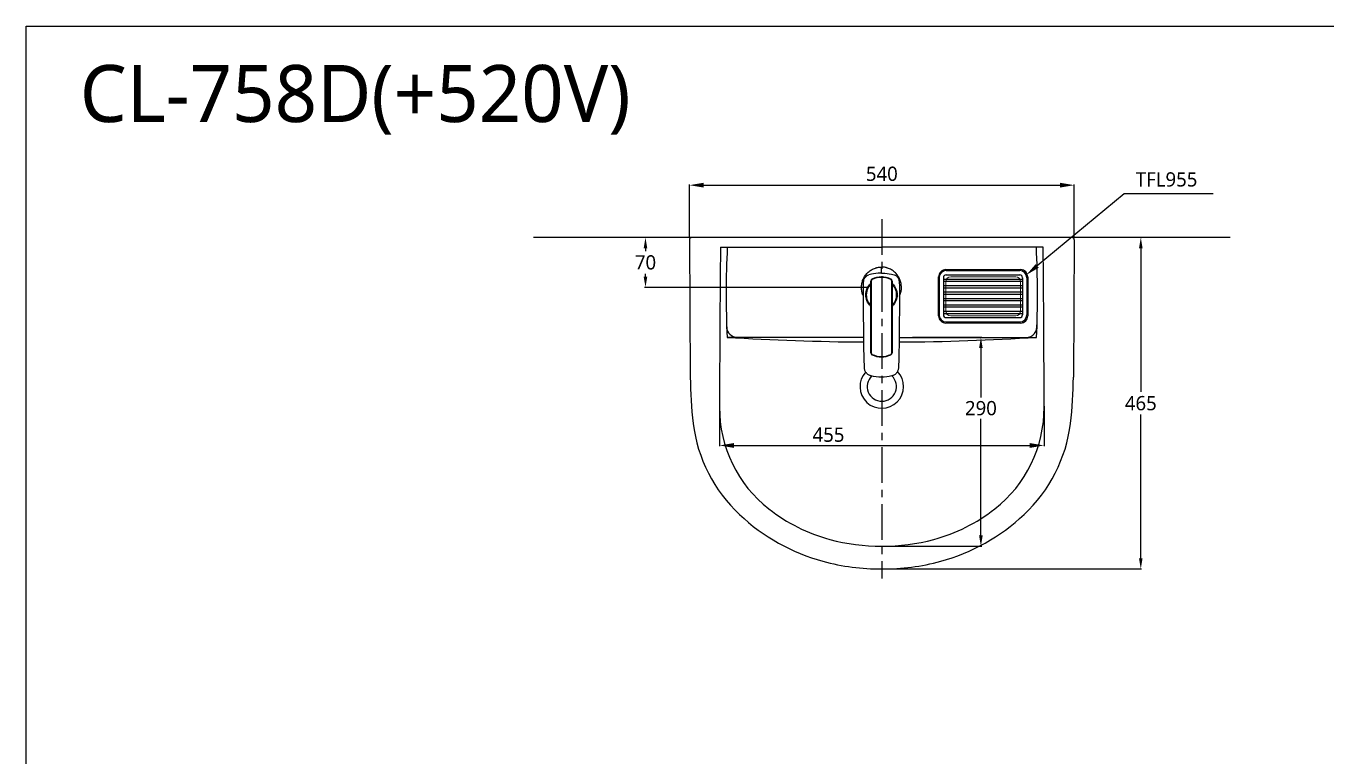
# Model space of a CAD drawing. Extents: x 5203 to 11604, y 0 to 2100.
# Drawn here: x 5203 to 7027, y 1075 to 2100 of the extents above; entities that cross this region are included whole.
import ezdxf

# ---------------------------------------------------------------- set-up
doc = ezdxf.new("R2010")
doc.units = 0
doc.header["$LTSCALE"] = 20
doc.header["$MEASUREMENT"] = 0
doc.linetypes.add('CENTER', pattern=[2, 1.25, -0.25, 0.25, -0.25])
doc.layers.get('0').update_dxf_attribs({"linetype": 'CONTINUOUS'})
doc.layers.get('DEFPOINTS').update_dxf_attribs({"linetype": 'CONTINUOUS'})
for name, color, linetype in [('1', 1, 'CONTINUOUS'), ('3', 3, 'CONTINUOUS'), ('5', 5, 'CONTINUOUS'), ('7', 7, 'CONTINUOUS'), ('BASE', 3, 'CONTINUOUS'), ('CENTER', 2, 'CENTER')]:
    doc.layers.add(name, color=color, linetype=linetype)
doc.styles.add('GHS', font='txt.shx', dxfattribs={"bigfont": 'ghs.shx'})
doc.styles.get("Standard").update_dxf_attribs({"font": 'NanumGothic.ttf'})
doc.dimstyles.new('AM_ISO', dxfattribs={"dimtxt": 3.5, "dimasz": 2.5, "dimexe": 1, "dimexo": 1, "dimgap": 1.5, "dimtad": 1, "dimdsep": 46, "dimtxsty": 'Standard', "dimcen": 0, "dimclrd": 256, "dimclre": 256, "dimclrt": 2, "dimadec": 0, "dimazin": 2, "dimtp": 0.1, "dimtm": 0.1, "dimtfac": 0.71, "dimtdec": 3, "dimtmove": 0, "dimatfit": 3, "dimfxl": 0, "dimlwd": -1, "dimlwe": -1, "dimarcsym": 0})
doc.dimstyles.new('ISO-25', dxfattribs={"dimtxt": 15, "dimasz": 10, "dimexe": 1.25, "dimexo": 0.625, "dimgap": 5, "dimtad": 1, "dimtoh": 1, "dimdec": 0, "dimtxsty": 'Standard', "dimcen": 2.5, "dimadec": 0, "dimazin": 0, "dimtfac": 1, "dimtdec": 0, "dimtmove": 0, "dimatfit": 3, "dimfxl": 0, "dimarcsym": 0})

# ---------------------------------------------------------------- blocks, each defined once
blk = doc.blocks.new('*D23')
at = {"layer": '1', "color": 3}
for p, q in [((6133, 1804.3), (6133, 1877.7)), ((6153, 1876.7), (6652.6, 1876.7)), ((6672.6, 1804.3), (6672.6, 1877.7))]:
    blk.add_line(p, q, dxfattribs=at)
for points in [[(6153, 1880.1), (6153, 1873.4), (6133, 1876.7)], [(6652.6, 1880.1), (6652.6, 1873.4), (6672.6, 1876.7)]]:
    blk.add_solid(points, dxfattribs=at)
at = {"layer": 'DEFPOINTS', "color": 0}
for p in [(6672.6, 1876.7), (6133, 1803.3), (6672.6, 1803.3)]:
    blk.add_point(p, dxfattribs=at)
at = {"layer": '1', "color": 2, "insert": (6402.8, 1892.6), "char_height": 20, "attachment_point": 5}
blk.add_mtext('540', dxfattribs=at)
blk = doc.blocks.new('*D24')
at = {"layer": '1', "color": 3}
for p, q in [((6175.3, 1566.6), (6175.3, 1510.6)), ((6630.3, 1566.5), (6630.3, 1510.6)), ((6195.3, 1511.6), (6610.3, 1511.6))]:
    blk.add_line(p, q, dxfattribs=at)
for points in [[(6195.3, 1514.9), (6195.3, 1508.2), (6175.3, 1511.6)], [(6610.3, 1514.9), (6610.3, 1508.2), (6630.3, 1511.6)]]:
    blk.add_solid(points, dxfattribs=at)
at = {"layer": 'DEFPOINTS', "color": 0}
for p in [(6175.3, 1567.6), (6630.3, 1567.5), (6630.3, 1511.6)]:
    blk.add_point(p, dxfattribs=at)
at = {"layer": '1', "color": 2, "insert": (6328, 1526.6), "char_height": 20, "attachment_point": 5}
blk.add_mtext('455', dxfattribs=at)
blk = doc.blocks.new('*D25')
at = {"layer": '1', "color": 3, "linetype": 'ByBlock', "lineweight": -2}
for p, q in [((6445.6, 1663.3), (6542.9, 1663.3)), ((6541.7, 1648.3), (6541.7, 1578.8)), ((6541.7, 1385.3), (6541.7, 1548.8)), ((6403.4, 1370.3), (6542.9, 1370.3))]:
    blk.add_line(p, q, dxfattribs=at)
at = {"layer": '1', "color": 3}
for points in [[(6539.2, 1648.3), (6544.2, 1648.3), (6541.7, 1663.3)], [(6539.2, 1385.3), (6544.2, 1385.3), (6541.7, 1370.3)]]:
    blk.add_solid(points, dxfattribs=at)
at = {"layer": 'DEFPOINTS', "color": 0}
for p in [(6445, 1663.3), (6402.8, 1370.3), (6541.7, 1370.3)]:
    blk.add_point(p, dxfattribs=at)
at = {"layer": '1', "color": 2, "insert": (6541.7, 1563.8), "char_height": 20, "attachment_point": 5}
blk.add_mtext('290', dxfattribs=at)
blk = doc.blocks.new('*D37')
at = {"layer": '1', "color": 3, "linetype": 'ByBlock', "lineweight": -2}
for p, q in [((6640.3, 1803.3), (6070.1, 1803.3)), ((6071.4, 1788.3), (6071.4, 1784.1)), ((6071.4, 1748.3), (6071.4, 1752.4)), ((6384.7, 1733.3), (6070.1, 1733.3))]:
    blk.add_line(p, q, dxfattribs=at)
at = {"layer": '1', "color": 3}
for points in [[(6068.9, 1788.3), (6073.9, 1788.3), (6071.4, 1803.3)], [(6068.9, 1748.3), (6073.9, 1748.3), (6071.4, 1733.3)]]:
    blk.add_solid(points, dxfattribs=at)
at = {"layer": 'DEFPOINTS', "color": 0}
for p in [(6640.9, 1803.3), (6071.4, 1733.3), (6385.3, 1733.3)]:
    blk.add_point(p, dxfattribs=at)
at = {"layer": '1', "color": 2, "insert": (6071.4, 1768.3), "char_height": 20, "attachment_point": 5}
blk.add_mtext('70', dxfattribs=at)
blk = doc.blocks.new('*D41')
at = {"layer": '1', "color": 3, "linetype": 'ByBlock', "lineweight": -2}
for p, q in [((6765.9, 1788.3), (6765.9, 1586.7)), ((6766.5, 1803.3), (6767.1, 1803.3)), ((6765.9, 1353.3), (6765.9, 1554.9)), ((6402.6, 1338.3), (6767.1, 1338.3))]:
    blk.add_line(p, q, dxfattribs=at)
at = {"layer": '1', "color": 3}
for points in [[(6763.4, 1788.3), (6768.4, 1788.3), (6765.9, 1803.3)], [(6763.4, 1353.3), (6768.4, 1353.3), (6765.9, 1338.3)]]:
    blk.add_solid(points, dxfattribs=at)
at = {"layer": 'DEFPOINTS', "color": 0}
for p in [(6765.9, 1803.3), (6401.9, 1338.3), (6765.9, 1338.3)]:
    blk.add_point(p, dxfattribs=at)
at = {"layer": '1', "color": 2, "insert": (6765.9, 1570.8), "char_height": 20, "attachment_point": 5}
blk.add_mtext('465', dxfattribs=at)

msp = doc.modelspace()

# ---------------------------------------------------------------- linework, layer by layer
at = {"color": 3}
for p, q in [((6742.75424, 1864.71666), (6620.72212, 1763.51516)), ((6867.56331, 1864.71666), (6742.75424, 1864.71666))]:
    msp.add_line(p, q, dxfattribs=at)
at = {"color": 0, "linetype": 'Continuous', "lineweight": 0}
for p in [(6133.01828, 1803.2611), (6672.56185, 1803.2611)]:
    msp.add_line(p, (6402.79006, 1803.2611), dxfattribs=at)
at = {"color": 0}
for radius, start, end in [(30.5, 137.86234825, 43.90826337), (20.5, 134.06496231, 46.67249883)]:
    msp.add_arc((6402.79006, 1594.18879), radius, start, end, dxfattribs=at)
at = {"color": 7}
for points in [[(6492.47476, 1758.26114), (6489.85677, 1758.26114), (6487.25489, 1757.18341), (6483.55249, 1753.481), (6482.47476, 1750.87913), (6482.47476, 1748.26114)], [(6607.47476, 1748.26114), (6607.47476, 1750.87913), (6606.39703, 1753.481), (6602.69463, 1757.18341), (6600.09275, 1758.26114), (6597.47476, 1758.26114)], [(6482.47476, 1693.26114), (6482.47476, 1690.64314), (6483.55249, 1688.04127), (6487.25489, 1684.33887), (6489.85677, 1683.26114), (6492.47476, 1683.26114)], [(6597.47476, 1683.26114), (6600.09275, 1683.26114), (6602.69463, 1684.33887), (6606.39703, 1688.04127), (6607.47476, 1690.64314), (6607.47476, 1693.26114)]]:
    msp.add_open_spline(points, degree=3, knots=[0, 0, 0, 0, 0.5, 0.5, 1, 1, 1, 1], dxfattribs=at)
for points in [[(6492.47476, 1758.26114), (6527.47476, 1758.26114), (6562.47476, 1758.26114), (6597.47476, 1758.26114)], [(6482.47476, 1693.26114), (6482.47476, 1708.1154), (6482.47476, 1719.96967), (6482.47476, 1748.26114)], [(6607.47476, 1748.26114), (6607.47476, 1728.9278), (6607.47476, 1712.59447), (6607.47476, 1693.26114)], [(6597.47476, 1683.26114), (6562.47476, 1683.26114), (6527.47476, 1683.26114), (6492.47476, 1683.26114)]]:
    msp.add_open_spline(points, degree=3, dxfattribs=at)
at = {"color": 3}
msp.add_solid([(6618.59428, 1766.08098), (6622.84996, 1760.94935), (6605.32721, 1750.74814)], dxfattribs=at)
at = {"layer": '1'}
for p, q in [((6136.03764, 1803.2611), (5914.29004, 1803.2611)), ((6891.29009, 1803.2611), (6136.03764, 1803.2611))]:
    msp.add_line(p, q, dxfattribs=at)
at = {"layer": '1', "color": 7, "linetype": 'Continuous'}
for p, q in [((6387.27896, 1742.10966), (6387.27896, 1742.15329)), ((6387.27896, 1641.62826), (6387.27896, 1742.10966)), ((6387.77896, 1742.10093), (6387.77896, 1641.61953)), ((6388.95055, 1744.84274), (6388.95055, 1744.7991)), ((6415.60738, 1744.7991), (6415.60738, 1744.84274)), ((6416.77896, 1641.61953), (6416.77896, 1742.10093)), ((6417.27896, 1742.15329), (6417.27896, 1742.10966)), ((6417.27896, 1742.10966), (6417.27896, 1641.62826)), ((6380.97897, 1723.48787), (6380.97897, 1723.31356)), ((6380.97897, 1723.13925), (6380.97897, 1722.83421)), ((6423.57897, 1723.31356), (6423.57897, 1723.48787)), ((6423.57897, 1722.83421), (6423.57897, 1723.13925))]:
    msp.add_line(p, q, dxfattribs=at)
for centre, major_axis, ratio, start_param, end_param in [((6402.27896, 1723.13925), (-21.3, 0), 0.996195, 5.4937619843, 6.2831853072), ((6402.27896, 1722.83421), (-21.3, 0), 0.996195, 5.4937619843, 6.2831853072), ((6390.27896, 1742.15329), (3, 0), 0.999848, 2.0295203772, 3.1415926536), ((6390.27896, 1742.10966), (-3, 0), 0.999848, 5.1711130308, 6.2831853072), ((6387.77896, 1742.10966), (0.5, 0), 0.017452, 3.1415926536, 4.7123889804), ((6390.27896, 1742.10093), (2.5, 0), 0.999848, 2.0295203772, 3.1415926536), ((6402.27896, 1717.85863), (30.1, 0), 0.999848, 1.1120722764, 2.0295203772), ((6402.27896, 1717.815), (-30.1, 0), 0.999848, 4.25366493, 5.1711130308), ((6389.17195, 1744.35086), (-0.22138, 0.44832), 0.007728, 0.0156492517, 1.5864455785), ((6402.27896, 1717.80628), (29.6, 0), 0.999848, 1.1120722764, 2.0295203772), ((6415.38597, 1744.35086), (0.22138, 0.44832), 0.007728, 4.6967397287, 6.2675360555), ((6414.27896, 1742.10093), (2.5, 0), 0.999848, 0, 1.1120722764), ((6414.27896, 1742.15329), (3, 0), 0.999848, 0, 1.1120722764), ((6414.27896, 1742.10966), (-3, 0), 0.999848, 3.1415926536, 4.25366493), ((6416.77896, 1742.10966), (0.5, 0), 0.017452, 4.7123889804, 6.2831853072), ((6402.27896, 1722.83421), (-21.3, 0), 0.996195, 2.3520711434, 3.9310159553), ((6402.27896, 1723.13925), (-21.3, 0), 0.996195, 3.1415926325, 3.9116755375), ((6402.27896, 1723.6358), (-21.4, 0), 0.996167, 6.2604087729, 6.2831853072), ((6402.27896, 1723.6358), (-21.4, 0), 0.996167, 0, 0.1433351484), ((6402.27896, 1723.31356), (-21.3, 0), 0.996195, 5.8189168335, 6.2831853072), ((6402.27896, 1723.48787), (-21.3, 0), 0.996195, 6.0155608798, 6.2831853072), ((6402.27896, 1722.83421), (-21.3, 0), 0.996195, 0, 0.7895214891), ((6402.27896, 1723.31356), (-21.3, 0), 0.996195, 3.1415926325, 3.4862842697), ((6402.27896, 1723.48787), (-21.3, 0), 0.996195, 3.1415926325, 3.4531993677), ((6402.27896, 1723.6358), (21.5, 0), 0.996167, 6.0138918981, 6.2831853072), ((6402.27896, 1723.6358), (-21.4, 0), 0.996167, 2.9982575117, 3.2607768367), ((6390.27896, 1641.62826), (-3, 0), 0.999848, 0, 1.1120722764), ((6387.77896, 1641.62826), (0.5, 0), 0.017452, 3.1415926536, 4.7123889804), ((6390.27896, 1641.61953), (2.5, 0), 0.999848, 3.1415926536, 4.25366493), ((6389.17195, 1639.38705), (0.22138, 0.44832), 0.007728, 3.1259434019, 4.6967397287), ((6402.27896, 1665.92291), (-30.1, 0), 0.999848, 1.1120722764, 2.0295203772), ((6402.27896, 1665.91418), (29.6, 0), 0.999848, 4.25366493, 5.1711130308), ((6414.27896, 1641.61953), (2.5, 0), 0.999848, 5.1711130308, 6.2831853072), ((6415.38597, 1639.38705), (-0.22138, 0.44832), 0.007728, 1.5864455785, 3.1572419053), ((6414.27896, 1641.62826), (-3, 0), 0.999848, 2.0295203772, 3.1415926536), ((6416.77896, 1641.62826), (0.5, 0), 0.017452, 4.7123889804, 6.2831853072)]:
    msp.add_ellipse(centre, major_axis=major_axis, ratio=ratio, start_param=start_param, end_param=end_param, dxfattribs=at)
for points, knots in [([(6377.04581, 1720.88247), (6376.98425, 1721.01299), (6376.54334, 1721.96646), (6375.81766, 1723.79108), (6375.17729, 1725.98351), (6374.78941, 1727.77452), (6374.48616, 1729.58657), (6374.17987, 1732.80265), (6374.35759, 1736.53551), (6375.076, 1740.21998), (6376.15304, 1743.83479), (6378.16527, 1748.15238), (6381.58258, 1752.78784), (6385.88897, 1756.66326), (6390.0819, 1759.09986), (6393.24162, 1760.3234), (6395.09625, 1760.87796), (6397.91933, 1761.56273), (6400.34136, 1761.82042), (6402.27896, 1761.82042)], [0, 0, 0, 0, 0.0079032457, 0.0575080856, 0.1071129256, 0.1319153456, 0.1567177655, 0.2063226055, 0.3055322854, 0.3551371254, 0.4047419654, 0.5039516453, 0.6031613252, 0.7023710051, 0.801580685, 0.851185525, 0.875987945, 0.900790365, 1, 1, 1, 1]), ([(6402.19233, 1753.34538), (6401.69521, 1753.3456), (6401.1981, 1753.3401), (6396.47414, 1753.23331), (6392.25667, 1752.72301), (6386.91464, 1751.53835), (6385.70745, 1751.2338), (6384.51009, 1750.89481)], [0, 0, 0, 0, 0.0832697347, 0.0832697347, 0.7914920611, 0.7914920611, 1, 1, 1, 1]), ([(6402.19233, 1753.34538), (6402.22121, 1753.34537), (6402.25009, 1753.34536), (6402.30784, 1753.34536), (6402.33672, 1753.34537), (6402.3656, 1753.34538)], [0, 0, 0, 0, 0.4999999501, 0.4999999501, 1, 1, 1, 1]), ([(6402.27896, 1753.31258), (6402.27896, 1753.33014), (6402.27896, 1753.5433), (6402.27896, 1753.95576), (6402.27896, 1755.15974), (6402.27896, 1757.02076), (6402.27896, 1759.07408), (6402.27896, 1760.64042), (6402.27896, 1761.42739), (6402.27896, 1761.82042)], [0, 0, 0, 0, 0.0063765733, 0.0773496752, 0.1483227771, 0.4322151847, 0.7161075924, 0.8580537962, 1, 1, 1, 1]), ([(6427.51212, 1720.88246), (6427.57367, 1721.01299), (6428.0146, 1721.96645), (6428.74027, 1723.79108), (6429.38064, 1725.9835), (6429.76853, 1727.77451), (6430.07177, 1729.58656), (6430.37805, 1732.80264), (6430.20033, 1736.53551), (6429.48193, 1740.21997), (6428.40489, 1743.83478), (6426.39266, 1748.15237), (6422.97534, 1752.78783), (6418.66896, 1756.66325), (6414.47603, 1759.09985), (6411.31631, 1760.3234), (6409.46167, 1760.87796), (6406.6386, 1761.56273), (6404.21658, 1761.82042), (6402.27896, 1761.82042)], [0, 0, 0, 0, 0.0079032457, 0.0575080856, 0.1071129256, 0.1319153456, 0.1567177655, 0.2063226055, 0.3055322854, 0.3551371254, 0.4047419654, 0.5039516453, 0.6031613252, 0.7023710051, 0.801580685, 0.851185525, 0.875987945, 0.900790365, 1, 1, 1, 1]), ([(6402.3656, 1753.34538), (6402.86272, 1753.3456), (6403.35983, 1753.3401), (6408.0838, 1753.23331), (6412.30126, 1752.72301), (6417.64329, 1751.53835), (6418.85048, 1751.2338), (6420.04785, 1750.89481)], [0, 0, 0, 0, 0.0832697301, 0.0832697301, 0.7914920601, 0.7914920601, 1, 1, 1, 1]), ([(6377.52812, 1675.88255), (6377.48807, 1677.50614), (6377.28409, 1686.32081), (6377.04608, 1702.33477), (6377.01923, 1722.16021), (6377.15186, 1734.79012), (6377.2367, 1740.22663)], [0, 0, 0, 0, 0.0757276378, 0.4111013698, 0.7464751018, 1, 1, 1, 1]), ([(6377.2367, 1740.22664), (6377.27294, 1742.54986), (6377.82237, 1744.8557), (6380.32845, 1748.77929), (6382.25762, 1750.25709), (6384.51009, 1750.89481)], [0, 0, 0, 0, 0.5, 0.5, 1, 1, 1, 1]), ([(6387.25461, 1706.95274), (6387.0743, 1707.12022), (6384.82843, 1709.28018), (6381.45839, 1714.37025), (6379.68926, 1722.9616), (6381.45839, 1731.55295), (6384.82803, 1736.64241), (6387.07326, 1738.80199), (6387.25303, 1738.96899)], [0, 0, 0, 0, 0.0205573878, 0.2602936828, 0.500029981, 0.7397662792, 0.9795025743, 1, 1, 1, 1]), ([(6387.28531, 1738.35122), (6385.87152, 1736.97969), (6382.31333, 1732.44277), (6379.77296, 1723.0054), (6382.14733, 1714.18941), (6385.11942, 1710.03325), (6386.00121, 1709.01582)], [0, 0, 0, 0, 0.1822338912, 0.5288018467, 0.8753698073, 1, 1, 1, 1]), ([(6417.18074, 1707.56246), (6417.40788, 1707.78075), (6421.43759, 1711.83548), (6425.55234, 1722.0648), (6421.9451, 1733.11238), (6418.21854, 1737.42829), (6417.30851, 1738.31256)], [0, 0, 0, 0, 0.0276047619, 0.5005743768, 0.8884228338, 1, 1, 1, 1]), ([(6417.3049, 1738.96899), (6417.48467, 1738.80199), (6419.72991, 1736.64241), (6423.09953, 1731.55295), (6424.86868, 1722.9616), (6423.09953, 1714.37025), (6419.7295, 1709.28018), (6417.48364, 1707.12022), (6417.30332, 1706.95274)], [0, 0, 0, 0, 0.020497447, 0.260233742, 0.4999700402, 0.7397063384, 0.9794426335, 1, 1, 1, 1]), ([(6420.04785, 1750.89481), (6422.30081, 1750.25694), (6424.24547, 1748.75858), (6426.73079, 1744.85883), (6427.28501, 1742.54877), (6427.32124, 1740.22664)], [0, 0, 0, 0, 0.5, 0.5, 1, 1, 1, 1]), ([(6427.32124, 1740.22663), (6427.40607, 1734.79012), (6427.5387, 1722.16021), (6427.51186, 1702.33477), (6427.27384, 1686.32081), (6427.06986, 1677.50614), (6427.02982, 1675.88255)], [0, 0, 0, 0, 0.2535248982, 0.5888986302, 0.9242723622, 1, 1, 1, 1]), ([(6377.42196, 1663.79257), (6377.4121, 1664.80014), (6377.42791, 1666.81546), (6377.47554, 1668.83013), (6377.51944, 1670.84489), (6377.5596, 1672.85976), (6377.55296, 1674.87524), (6377.52812, 1675.88255)], [0, 0, 0, 0, 0.25, 0.5, 0.5, 0.75, 1, 1, 1, 1]), ([(6378.42809, 1620.62412), (6378.21296, 1626.46547), (6377.8046, 1639.49667), (6377.52984, 1653.88908), (6377.43524, 1662.43648), (6377.42196, 1663.79257)], [0, 0, 0, 0, 0.4061200197, 0.9057784797, 1, 1, 1, 1]), ([(6427.13596, 1663.79257), (6427.12268, 1662.43648), (6427.02809, 1653.88908), (6426.75333, 1639.49667), (6426.34497, 1626.46547), (6426.12984, 1620.62412)], [0, 0, 0, 0, 0.0942215203, 0.5938799803, 1, 1, 1, 1]), ([(6427.02982, 1675.88255), (6427.00497, 1674.87524), (6426.99832, 1672.85976), (6427.03849, 1670.84489), (6427.08239, 1668.83013), (6427.13002, 1666.81546), (6427.14584, 1664.80014), (6427.13596, 1663.79257)], [0, 0, 0, 0, 0.25, 0.5, 0.5, 0.75, 1, 1, 1, 1]), ([(6387.74181, 1609.09222), (6387.41709, 1609.16533), (6386.7739, 1609.33915), (6385.52229, 1609.79578), (6384.04102, 1610.56568), (6382.44801, 1611.77804), (6381.0804, 1613.2377), (6379.96936, 1614.89916), (6379.13831, 1616.71553), (6378.60409, 1618.63927), (6378.45252, 1619.96124), (6378.4281, 1620.62408)], [0, 0, 0, 0, 0.0624998655, 0.1250000708, 0.2500004815, 0.3750008921, 0.5000013027, 0.6250017134, 0.750002124, 0.8750025346, 1, 1, 1, 1]), ([(6426.12983, 1620.62409), (6426.10542, 1619.96126), (6425.95384, 1618.63928), (6425.41963, 1616.71553), (6424.58857, 1614.89916), (6423.47753, 1613.2377), (6422.10993, 1611.77804), (6420.51691, 1610.56568), (6419.03565, 1609.79578), (6417.78404, 1609.33915), (6417.14085, 1609.16533), (6416.81613, 1609.09222)], [0, 0, 0, 0, 0.1249984036, 0.2499986802, 0.3749989568, 0.4999992334, 0.62499951, 0.7499997866, 0.8750000632, 0.9375002015, 1, 1, 1, 1])]:
    msp.add_open_spline(points, degree=3, knots=knots, dxfattribs=at)
for points in [[(6402.27896, 1607.47184), (6397.37258, 1607.47184), (6392.52718, 1608.01481), (6387.74181, 1609.09222)], [(6416.81613, 1609.09222), (6412.03075, 1608.01481), (6407.18535, 1607.47184), (6402.27896, 1607.47184)]]:
    msp.add_open_spline(points, degree=3, dxfattribs=at)
at = {"layer": '3', "color": 0, "linetype": 'Continuous', "lineweight": 0}
for centre, start, end in [((6499.47476, 1741.26114), 90, 180), ((6590.47476, 1741.26114), 0, 90), ((6499.47476, 1700.26114), 180, 270), ((6590.47476, 1700.26114), 270, 0)]:
    msp.add_arc(centre, 7, start, end, dxfattribs=at)
for points in [[(6492.47476, 1700.26114), (6492.47476, 1714.9278), (6492.47476, 1726.59447), (6492.47476, 1741.26114)], [(6499.47468, 1748.26114), (6529.80807, 1748.26114), (6560.14145, 1748.26114), (6590.47484, 1748.26114)], [(6597.47476, 1741.26114), (6597.47476, 1726.59444), (6597.47476, 1714.92775), (6597.47476, 1700.26105)], [(6590.47476, 1693.26114), (6560.14143, 1693.26114), (6529.80809, 1693.26114), (6499.47476, 1693.26114)]]:
    msp.add_open_spline(points, degree=3, dxfattribs=at)
at = {"layer": '5', "color": 212}
msp.add_lwpolyline([(5202.79006, 2100), (8302.79006, 2100), (8302.79006, 0), (5202.79006, 0)], close=True, dxfattribs=at)
at = {"layer": '7'}
for p, q in [((6133.03764, 1800.2611), (6134.24635, 1607.33541)), ((6176.62152, 1789.80135), (6402.79006, 1789.80135)), ((6628.95861, 1789.80135), (6402.79006, 1789.80135)), ((6672.54249, 1800.2611), (6671.33378, 1607.33541)), ((6377.42725, 1663.26114), (6185.78424, 1663.26114)), ((6427.13067, 1663.26114), (6619.79589, 1663.26114))]:
    msp.add_line(p, q, dxfattribs=at)
for centre, radius, start, end in [((6136.03764, 1800.2611), 3, 90, 180.36853163), ((26223.25017, 1558.42791), 20047.96384, 179.338735053, 179.981506006), ((7597.96825, 1723.3353), 1413.46121, 177.30475152, 182.4358877), ((5207.61188, 1723.3353), 1413.46121, 357.5641123, 2.69524848), ((-13418.67514, 1558.41966), 20048.96896, 0.018657496, 0.661255363), ((6669.54249, 1800.2611), 3, 359.63146837, 90), ((6605.3465, 1678.26114), 15, 270, 9.24237653), ((6200.23363, 1678.26114), 15, 181.84703468, 270), ((6402.386, 5211.01499), 3554.35982, 266.50624535, 269.59894377), ((6403.19413, 5211.01499), 3554.35982, 270.38457655, 273.49375465), ((6689.2415, 1609.6543), 555, 180.23939288, 186.95001827), ((6116.33862, 1609.6543), 555, 353.04998173, 359.76060712), ((6354.08677, 1563.80256), 178.80275, 179.52894278, 232.19894972), ((6451.49213, 1563.80356), 178.8043, 307.80116617, 0.48307282), ((6347.03758, 1568.07869), 210.27982, 186.98755064, 226.86971336), ((6458.54254, 1568.07869), 210.27982, 313.13028664, 353.01244936), ((6394.65459, 1619.00538), 280, 226.88313393, 254.58589012), ((6394.65459, 1615.47931), 244.5, 232.10975546, 254.58589012), ((6410.92554, 1615.47931), 244.5, 285.41410988, 307.89024454), ((6410.92554, 1619.00538), 280, 285.41410988, 313.11686607), ((6401.93931, 1649.51128), 279.2514, 255.00092255, 270.17455555), ((6403.64082, 1649.51128), 279.2514, 269.82544445, 284.99907745), ((6401.9419, 1653.03297), 314.74701, 254.95344941, 270.15439794), ((6403.63823, 1653.03297), 314.74701, 269.84560206, 285.04655059)]:
    msp.add_arc(centre, radius, start, end, dxfattribs=at)
at = {"layer": 'BASE', "linetype": 'Continuous'}
for p, q in [((6493.09358, 1756.90887), (6596.09358, 1756.90887)), ((6483.09358, 1746.90887), (6483.09358, 1694.90887)), ((6489.09358, 1746.90887), (6489.09358, 1694.90887)), ((6489.09358, 1744.90887), (6600.09358, 1744.90887)), ((6489.09358, 1741.90887), (6600.09358, 1741.90887)), ((6489.09358, 1735.90887), (6600.09358, 1735.90887)), ((6493.09358, 1750.90887), (6596.09358, 1750.90887)), ((6600.09358, 1746.90887), (6600.09358, 1694.90887)), ((6606.09358, 1746.90887), (6606.09358, 1694.90887)), ((6489.09358, 1732.90887), (6600.09358, 1732.90887)), ((6489.09358, 1726.90887), (6600.09358, 1726.90887)), ((6489.09358, 1723.90887), (6600.09358, 1723.90887)), ((6489.09358, 1717.90887), (6600.09358, 1717.90887)), ((6489.09358, 1714.90887), (6600.09358, 1714.90887)), ((6489.09358, 1708.90887), (6600.09358, 1708.90887)), ((6489.09358, 1705.90887), (6600.09358, 1705.90887)), ((6489.09358, 1699.90887), (6600.09358, 1699.90887)), ((6489.09358, 1696.90887), (6600.09358, 1696.90887)), ((6493.09358, 1690.90887), (6596.09358, 1690.90887)), ((6493.09358, 1684.90887), (6596.09358, 1684.90887))]:
    msp.add_line(p, q, dxfattribs=at)
for centre, radius, start, end in [((6493.09358, 1746.90887), 10, 90, 180), ((6596.09358, 1746.90887), 10, 0, 90), ((6493.09358, 1746.90887), 4, 90, 180), ((6596.09358, 1746.90887), 4, 0, 90), ((6493.09358, 1694.90887), 10, 180, 270), ((6493.09358, 1694.90887), 4, 180, 270), ((6596.09358, 1694.90887), 10, 270, 0), ((6596.09358, 1694.90887), 4, 270, 0)]:
    msp.add_arc(centre, radius, start, end, dxfattribs=at)
at = {"layer": 'CENTER', "color": 1, "linetype": 'CENTER', "ltscale": 2}
msp.add_line((6402.79006, 1829.14283), (6402.79006, 1324.7627), dxfattribs=at)

# ---------------------------------------------------------------- texts
at = {"insert": (5278.18202, 2045.27793), "char_height": 80, "width": 460, "attachment_point": 1, "style": 'GHS'}
msp.add_mtext('{\\fNanumGothic|b0|i0|c0|p50;CL-758\\fNanumGothic|b0|i0|c129|p50;D\\fNanumGothic|b0|i0|c0|p50;(+520V)}', dxfattribs=at)
at = {"color": 2, "insert": (6802.05568, 1884.71666), "char_height": 20, "attachment_point": 5}
msp.add_mtext('\\A1;TFL955', dxfattribs=at)

# ---------------------------------------------------------------- dimensions: what is measured, and where the dimension line sits
at = {"layer": '1', "color": 3}
dim = msp.add_linear_dim(base=(6672.56185, 1876.7258), p1=(6133.01828, 1803.2611), p2=(6672.56185, 1803.2611), text='540', dimstyle='AM_ISO', override={"dimtxt": 20, "dimasz": 20, "dimgap": 5, "dimclrd": 3, "dimclre": 3}, dxfattribs=at)
dim.commit()
dim.dimension.update_dxf_attribs({"geometry": '*D23', "text_midpoint": (6402.79006, 1876.7258), "dimtype": 160})
at = {"layer": '1'}
dim = msp.add_linear_dim(base=(6071.35538, 1733.26095), p1=(6640.88007, 1803.2611), p2=(6385.30479, 1733.26095), angle=90, dimstyle='ISO-25', override={"dimtxt": 20, "dimasz": 15, "dimtih": 1, "dimclrd": 3, "dimclre": 3, "dimclrt": 2, "dimarcsym": 1}, dxfattribs=at)
dim.commit()
dim.dimension.update_dxf_attribs({"geometry": '*D37', "text_midpoint": (6071.35538, 1768.26102), "dimtype": 160})
dim = msp.add_linear_dim(base=(6765.87933, 1338.28596), p1=(6765.87933, 1803.2611), p2=(6401.9419, 1338.28596), angle=90, dimstyle='ISO-25', override={"dimtxt": 20, "dimasz": 15, "dimtih": 1, "dimclrd": 3, "dimclre": 3, "dimclrt": 2, "dimarcsym": 1}, dxfattribs=at)
dim.commit()
dim.dimension.update_dxf_attribs({"geometry": '*D41', "text_midpoint": (6765.87933, 1570.77353)})
dim = msp.add_linear_dim(base=(6541.66548, 1370.26118), p1=(6444.97126, 1663.26114), p2=(6402.79006, 1370.26118), angle=90, text='290', dimstyle='ISO-25', override={"dimtxt": 20, "dimasz": 15, "dimtih": 1, "dimclrd": 3, "dimclre": 3, "dimclrt": 2, "dimarcsym": 1}, dxfattribs=at)
dim.commit()
dim.dimension.update_dxf_attribs({"geometry": '*D25', "text_midpoint": (6541.66548, 1563.78912), "dimtype": 160})
at = {"layer": '1', "color": 3}
dim = msp.add_linear_dim(base=(6630.29007, 1511.55041), p1=(6175.29006, 1567.58185), p2=(6630.29007, 1567.54534), dimstyle='AM_ISO', override={"dimtxt": 20, "dimasz": 20, "dimgap": 5, "dimclrd": 3, "dimclre": 3}, dxfattribs=at)
dim.commit()
dim.dimension.update_dxf_attribs({"geometry": '*D24', "text_midpoint": (6327.96313, 1511.55041), "dimtype": 160})

doc.saveas('drawing.dxf')
